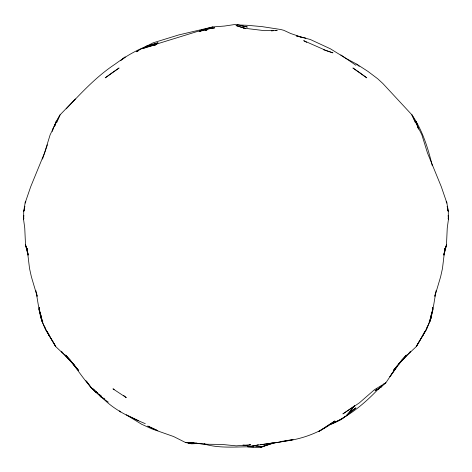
<?xml version="1.0" encoding="UTF-8"?>
<svg xmlns="http://www.w3.org/2000/svg" width="472" height="472" viewBox="0 0 472 472"><rect width="100%" height="100%" fill="white"/><g stroke="black" fill="none" stroke-linecap="round" stroke-linejoin="round"><path stroke-width="0.71" d="M75.414 98.931L60.08 114.849L54.941 124.868L50.109 134.892L44.545 152.91L30.704 186.723L25.11 203.007L23.724 211.32L23.6 219.663L24.756 228.088L25.517 244.885L28.072 254.62L27.093 248.302L29.524 268.444L31.388 276.81L37.164 296.268L36.486 292.74M432.966 307.656L431.302 317.414L426.387 329.409L416.239 346.631L401.92 360.059L393.418 370.361L406.386 355.015L398.533 364.26M23.854 215.285L23.6 219.663L23.848 218.247M24.107 210.913L24.745 206.647M436.069 290.681L433.709 304.894L429.738 321.922L426.387 329.409L416.239 346.631L426.387 329.409L427.514 326.01M296.646 36.014L310.24 39.459L330.465 48.834L345.764 58.298L356.726 64.151L367.936 71.396L377.724 78.783L382.875 83.526L411.92 114.849L421.891 134.892L427.455 152.91L441.296 186.723L446.89 203.007L448.276 211.32L448.4 219.663L447.244 228.088L446.482 244.885L443.928 254.62L444.907 248.302L442.476 268.444L440.612 276.81L434.836 296.268L435.514 292.74M430.44 317.709L429.738 321.922L432.907 309.691L432.641 307.555L432.907 309.691L430.659 316.494M52.528 131.151L52.917 128.992L56.074 121.764L60.08 114.849L56.599 122.791M443.881 255.269L446.482 244.885L444.86 249.605M54.876 125.918L56.074 121.764L54.658 125.876M23.724 211.32L24.314 209.302M52.298 131.098L52.917 128.992M42.504 159.082L47.401 144.78M24.798 206.659L24.273 207.999L24.821 206.63M443.928 254.591L444.482 253.305L443.827 254.597M429.844 320.541L431.302 317.414L431.319 315.231L431.302 317.414L429.131 322.04M422.316 336.583L424.753 331.397M25.765 201.739L25.11 203.007L25.801 201.721M352.903 407.377C348.306 416.428 339.132 421.118 330.076 424.67C315.39 434.635 297.767 440.14 280.167 441.739M381.659 386.137L380.804 387.288L375.004 390.851L377.057 388.869M398.74 364.154L400.002 362.449M354.678 405.43L350.466 411.059L354.354 406.032L342.896 413.909L359.328 402.893L374.514 389.666L385.825 382.857L396.037 367.664L389.866 376.727L401.92 360.059L406.616 355.416M353.534 406.711L346.359 415.938L355.9 407.82L346.955 414.923M380.19 387.052C366.136 402.286 349.504 416.363 330.17 424.334M394.728 369.263L397.483 365.853M382.137 385.648L380.804 387.288L385.825 382.857L383.836 383.801M380.196 387.14L378.414 389.306L380.373 387.199M66.216 108.837C81.367 92.819 96.601 76.322 115.144 64.121C128.03 54.64 142.373 46.457 158.055 42.799L152.692 44.716M398.763 364.219L410.787 351.286L409.224 352.838M122.39 59.324L125.18 56.97L120.602 60.758M344.719 416.705L341.368 419.366L330.913 423.933M200.5 31.181L202.264 29.901L212.783 26.939L224.554 26.043L236 24.337L247.363 27.034L241.682 25.96M199.969 31.512L202.264 29.901L214.601 27.872L202.264 29.901L199.42 31.323L201.426 30.662M202.37 30.397L203.603 29.6L199.685 31.27M143.27 47.884L153.07 42.852L178.705 34.94L212.783 26.939L203.432 30.007M138.243 50.887L136.284 51.755L141.494 48.728L151.913 44.834L156.798 44.539M144.751 48.002L146.703 47.141M148.007 46.563L151.913 44.834L155.4 44.775M272.48 443.049L258.957 447.662L247.529 446.76L253.759 446.777M272.91 442.966L260.568 447.338L275.4 442.512M151.925 45.872L141.494 48.728L197.626 31.394L206.99 30.007L205.591 30.385M153.317 45.489L155.406 44.923M146.072 46.197L151.913 44.834L155.518 45.029M269.146 443.473L250.667 446.152L242.968 444.996M270.533 443.202L271.925 442.925M284.061 441.231L270.456 443.633M284.563 440.836L285.979 440.636M287.389 440.435L293.053 439.644L279.147 442.211L260.668 444.742M282.232 441.302L283.642 441.113M190.635 443.007L188.487 443.237L185.301 442.4L173.619 436.541L151.683 428.812L141.535 424.204L126.236 414.746L138.42 420.664M271.376 30.916L273.559 30.692M275.748 30.468L277.206 30.314L264.556 30.668L243.829 28.161L245.641 28.491L236 25.547L244.95 28.45M257.028 444.954L258.485 444.866M199.514 443.432L191.65 443.827L188.487 443.237L196.942 442.972M253.67 446.813C237.221 446.541 220.123 448.813 204.193 444.016M237.422 24.933L247.363 25.299L261.954 26.609L280.58 29.476L283.743 30.291L290.705 33.512L301.177 37.064L305.773 38.096M194.016 442.789L185.301 442.4L207.297 444.252L221.704 444.412L236.218 445.851L250.656 444.76L249.186 444.677M252.667 445.822L262.166 446.872L258.685 446.3M197.178 443.403L205.875 444.423L204.482 443.951M255.901 445.839L257.293 446.069M296.51 35.99L301.177 37.064M323.373 49.672L332.955 52.858L326.075 50.522L303.714 40.669L306.688 42.332M145.264 423.649C129.074 416.959 112.867 409.43 100.919 396.173C86.016 385.353 77.839 368.355 65.614 355.015L78.582 370.361L70.08 360.059L65.384 355.416M114.171 389.388L112.961 388.839L126.272 397.63L123.481 395.312M340.843 54.929L355.941 65.289M108.318 402.15L101.226 397.123L91.037 387.559L85.928 380.609M119.646 411.041L120.761 411.95L119.658 411.047M98.17 393.459L91.037 387.559L86.842 381.695M99.267 394.362L101.462 396.179M103.657 397.99L104.755 398.899M356.726 64.151L359.227 66.416M62.776 352.838L61.212 351.286L74.741 365.835L70.08 360.059L55.761 346.631L45.613 329.409L42.262 321.922L39.093 309.691L39.034 307.656M96.235 391.731L97.238 392.81M99.734 395.507L101.226 397.123L99.745 395.518M93.403 389.117L96.135 392.344L93.285 388.963M77.733 369.836L71.998 362.449M446.199 201.721L446.89 203.007L446.235 201.739M28.172 254.597L27.518 253.305L28.072 254.591M47.247 331.397L49.684 336.583L48.132 333.279M42.869 322.04L40.698 317.414L39.093 309.691L39.359 307.555L39.093 309.691L41.341 316.494M42.155 320.541L40.698 317.414L40.681 315.231C42.445 326.795 50.191 336.53 55.761 346.631L45.613 329.409L44.486 326.01M415.419 122.767L411.92 114.849C422.416 130.065 427.974 147.948 432.305 165.755M447.179 206.63L447.727 207.999L447.893 210.913M447.202 206.659L447.727 207.999L447.255 206.647M27.14 249.605L25.517 244.885L28.119 255.269M418.611 129.192L416.162 121.469L418.192 128.349M447.686 209.302L448.276 211.32M448.152 218.247L448.4 219.663L448.146 215.285M41.56 317.709L42.262 321.922L38.291 304.894L35.931 290.681M111.604 73.195L105.215 77.85L119.091 67.98L111.604 73.195M334.796 421.03L318.924 431.473L334.796 421.03M153.624 428.759L147.748 426.057L157.86 430.741L153.624 428.759M360.396 73.195L352.908 67.98L366.785 77.85L360.396 73.195"/></g></svg>
